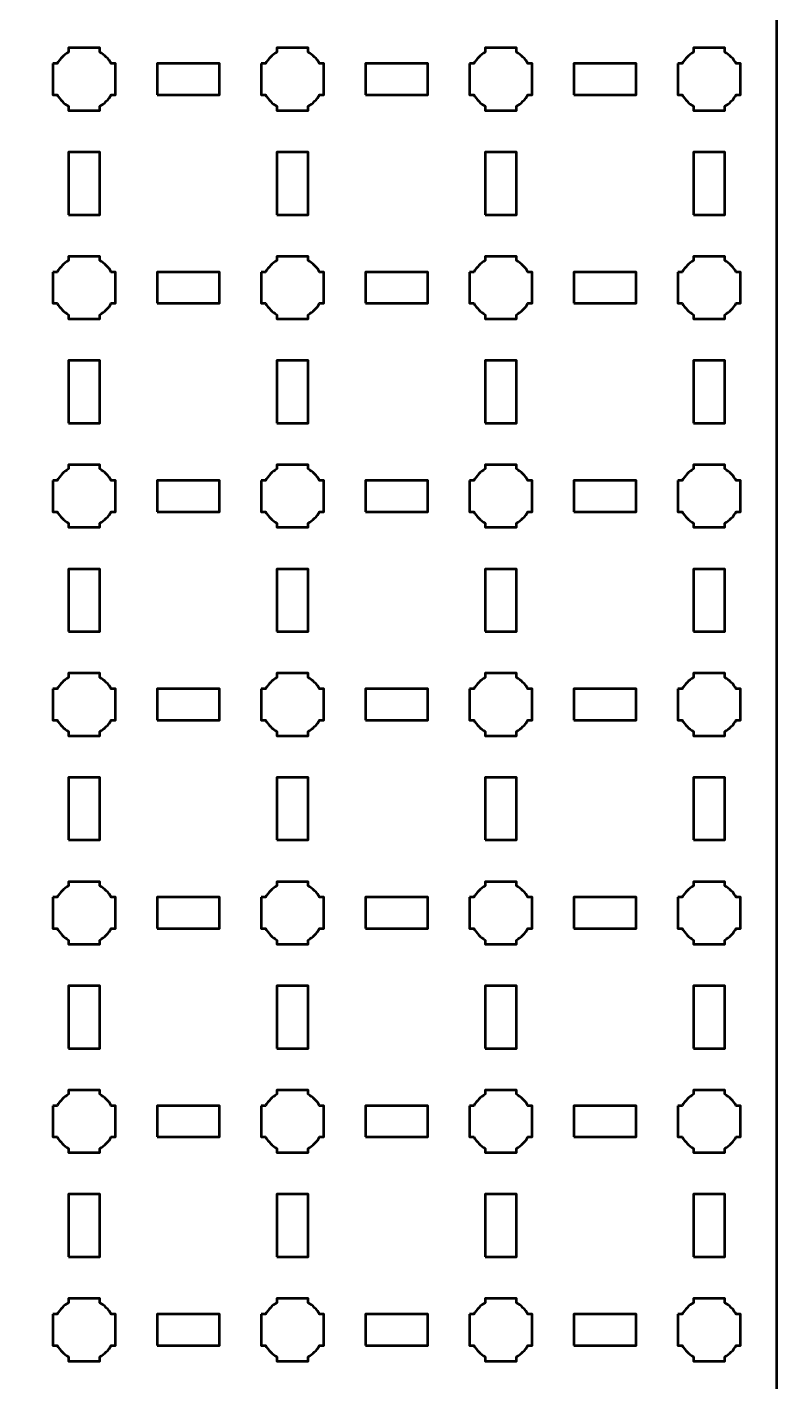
# Model space of a CAD drawing. Header units: centimetres. Extents: x -40.1 to 19.1, y -39.5 to 9.8.
# Drawn here: x 11.95 to 19.15, y -27.35 to -14.35 of the extents above; entities that cross this region are included whole.
import ezdxf

# ---------------------------------------------------------------- set-up
doc = ezdxf.new("R2010")
doc.units = ezdxf.units.CM
doc.header["$MEASUREMENT"] = 0
doc.layers.add('Layer 1', color=7, linetype='Continuous')

msp = doc.modelspace()

# ---------------------------------------------------------------- linework, layer by layer
at = {"layer": 'Layer 1', "color": 250, "lineweight": 53}
for points in [[(13.2, -15), (13.8, -15), (13.8, -14.7), (13.2, -14.7), (13.2, -15)], [(15.2, -15), (15.8, -15), (15.8, -14.7), (15.2, -14.7), (15.2, -15)], [(17.2, -15), (17.8, -15), (17.8, -14.7), (17.2, -14.7), (17.2, -15)], [(12.35, -16.15), (12.65, -16.15), (12.65, -15.55), (12.35, -15.55), (12.35, -16.15)], [(14.35, -16.15), (14.65, -16.15), (14.65, -15.55), (14.35, -15.55), (14.35, -16.15)], [(16.35, -16.15), (16.65, -16.15), (16.65, -15.55), (16.35, -15.55), (16.35, -16.15)], [(18.35, -16.15), (18.65, -16.15), (18.65, -15.55), (18.35, -15.55), (18.35, -16.15)], [(13.2, -17), (13.8, -17), (13.8, -16.7), (13.2, -16.7), (13.2, -17)], [(15.2, -17), (15.8, -17), (15.8, -16.7), (15.2, -16.7), (15.2, -17)], [(17.2, -17), (17.8, -17), (17.8, -16.7), (17.2, -16.7), (17.2, -17)], [(12.35, -18.15), (12.65, -18.15), (12.65, -17.55), (12.35, -17.55), (12.35, -18.15)], [(14.35, -18.15), (14.65, -18.15), (14.65, -17.55), (14.35, -17.55), (14.35, -18.15)], [(16.35, -18.15), (16.65, -18.15), (16.65, -17.55), (16.35, -17.55), (16.35, -18.15)], [(18.35, -18.15), (18.65, -18.15), (18.65, -17.55), (18.35, -17.55), (18.35, -18.15)], [(13.2, -19), (13.8, -19), (13.8, -18.7), (13.2, -18.7), (13.2, -19)], [(15.2, -19), (15.8, -19), (15.8, -18.7), (15.2, -18.7), (15.2, -19)], [(17.2, -19), (17.8, -19), (17.8, -18.7), (17.2, -18.7), (17.2, -19)], [(12.35, -20.15), (12.65, -20.15), (12.65, -19.55), (12.35, -19.55), (12.35, -20.15)], [(14.35, -20.15), (14.65, -20.15), (14.65, -19.55), (14.35, -19.55), (14.35, -20.15)], [(16.35, -20.15), (16.65, -20.15), (16.65, -19.55), (16.35, -19.55), (16.35, -20.15)], [(18.35, -20.15), (18.65, -20.15), (18.65, -19.55), (18.35, -19.55), (18.35, -20.15)], [(13.2, -21), (13.8, -21), (13.8, -20.7), (13.2, -20.7), (13.2, -21)], [(15.2, -21), (15.8, -21), (15.8, -20.7), (15.2, -20.7), (15.2, -21)], [(17.2, -21), (17.8, -21), (17.8, -20.7), (17.2, -20.7), (17.2, -21)], [(12.35, -22.15), (12.65, -22.15), (12.65, -21.55), (12.35, -21.55), (12.35, -22.15)], [(14.35, -22.15), (14.65, -22.15), (14.65, -21.55), (14.35, -21.55), (14.35, -22.15)], [(16.35, -22.15), (16.65, -22.15), (16.65, -21.55), (16.35, -21.55), (16.35, -22.15)], [(18.35, -22.15), (18.65, -22.15), (18.65, -21.55), (18.35, -21.55), (18.35, -22.15)], [(13.2, -23), (13.8, -23), (13.8, -22.7), (13.2, -22.7), (13.2, -23)], [(15.2, -23), (15.8, -23), (15.8, -22.7), (15.2, -22.7), (15.2, -23)], [(17.2, -23), (17.8, -23), (17.8, -22.7), (17.2, -22.7), (17.2, -23)], [(12.35, -24.15), (12.65, -24.15), (12.65, -23.55), (12.35, -23.55), (12.35, -24.15)], [(14.35, -24.15), (14.65, -24.15), (14.65, -23.55), (14.35, -23.55), (14.35, -24.15)], [(16.35, -24.15), (16.65, -24.15), (16.65, -23.55), (16.35, -23.55), (16.35, -24.15)], [(18.35, -24.15), (18.65, -24.15), (18.65, -23.55), (18.35, -23.55), (18.35, -24.15)], [(13.2, -25), (13.8, -25), (13.8, -24.7), (13.2, -24.7), (13.2, -25)], [(15.2, -25), (15.8, -25), (15.8, -24.7), (15.2, -24.7), (15.2, -25)], [(17.2, -25), (17.8, -25), (17.8, -24.7), (17.2, -24.7), (17.2, -25)], [(12.35, -26.15), (12.65, -26.15), (12.65, -25.55), (12.35, -25.55), (12.35, -26.15)], [(14.35, -26.15), (14.65, -26.15), (14.65, -25.55), (14.35, -25.55), (14.35, -26.15)], [(16.35, -26.15), (16.65, -26.15), (16.65, -25.55), (16.35, -25.55), (16.35, -26.15)], [(18.35, -26.15), (18.65, -26.15), (18.65, -25.55), (18.35, -25.55), (18.35, -26.15)], [(13.2, -27), (13.8, -27), (13.8, -26.7), (13.2, -26.7), (13.2, -27)], [(15.2, -27), (15.8, -27), (15.8, -26.7), (15.2, -26.7), (15.2, -27)], [(17.2, -27), (17.8, -27), (17.8, -26.7), (17.2, -26.7), (17.2, -27)]]:
    msp.add_lwpolyline(points, close=True, dxfattribs=at)
msp.add_open_spline([(-40.15, -39), (-40.15, -39), (-40.15, 9.3), (-40.15, 9.3), (-40.15, 9.3), (-40.15, 9.57609), (-39.92609, 9.8), (-39.65, 9.8), (-39.65, 9.8), (-39.65, 9.8), (18.65, 9.8), (18.65, 9.8), (18.65, 9.8), (18.92609, 9.8), (19.15, 9.57609), (19.15, 9.3), (19.15, 9.3), (19.15, 9.3), (19.15, -39), (19.15, -39), (19.15, -39), (19.15, -39.27609), (18.92609, -39.5), (18.65, -39.5), (18.65, -39.5), (18.65, -39.5), (-39.65, -39.5), (-39.65, -39.5), (-39.65, -39.5), (-39.92609, -39.5), (-40.15, -39.27609), (-40.15, -39)], degree=3, knots=[0, 0, 0, 0, 0.125, 0.125, 0.125, 0.125, 0.25, 0.25, 0.25, 0.25, 0.375, 0.375, 0.375, 0.375, 0.5, 0.5, 0.5, 0.5, 0.625, 0.625, 0.625, 0.625, 0.75, 0.75, 0.75, 0.75, 0.875, 0.875, 0.875, 0.875, 1, 1, 1, 1], dxfattribs=at)
at = {"layer": 'Layer 1', "lineweight": 53}
for points in [[(12.2, -14.7), (12.2, -14.7), (12.24015, -14.7), (12.24015, -14.7), (12.24015, -14.7), (12.2665, -14.65447), (12.30447, -14.6165), (12.35, -14.59015), (12.35, -14.59015), (12.35, -14.59015), (12.35, -14.55), (12.35, -14.55), (12.35, -14.55), (12.35, -14.55), (12.5, -14.55), (12.5, -14.55), (12.5, -14.55), (12.5, -14.55), (12.65, -14.55), (12.65, -14.55), (12.65, -14.55), (12.65, -14.55), (12.65, -14.59015), (12.65, -14.59015), (12.65, -14.59015), (12.69553, -14.6165), (12.7335, -14.65447), (12.75985, -14.7), (12.75985, -14.7), (12.75985, -14.7), (12.8, -14.7), (12.8, -14.7), (12.8, -14.7), (12.8, -14.7), (12.8, -14.85), (12.8, -14.85), (12.8, -14.85), (12.8, -14.85), (12.8, -15), (12.8, -15), (12.8, -15), (12.8, -15), (12.75985, -15), (12.75985, -15), (12.75985, -15), (12.7335, -15.04553), (12.69553, -15.0835), (12.65, -15.10985), (12.65, -15.10985), (12.65, -15.10985), (12.65, -15.15), (12.65, -15.15), (12.65, -15.15), (12.65, -15.15), (12.5, -15.15), (12.5, -15.15), (12.5, -15.15), (12.5, -15.15), (12.35, -15.15), (12.35, -15.15), (12.35, -15.15), (12.35, -15.15), (12.35, -15.10985), (12.35, -15.10985), (12.35, -15.10985), (12.30447, -15.0835), (12.2665, -15.04553), (12.24015, -15), (12.24015, -15), (12.24015, -15), (12.2, -15), (12.2, -15), (12.2, -15), (12.2, -15), (12.2, -14.85), (12.2, -14.85), (12.2, -14.85), (12.2, -14.85), (12.2, -14.7), (12.2, -14.7)], [(14.2, -14.7), (14.2, -14.7), (14.24015, -14.7), (14.24015, -14.7), (14.24015, -14.7), (14.2665, -14.65447), (14.30447, -14.6165), (14.35, -14.59015), (14.35, -14.59015), (14.35, -14.59015), (14.35, -14.55), (14.35, -14.55), (14.35, -14.55), (14.35, -14.55), (14.5, -14.55), (14.5, -14.55), (14.5, -14.55), (14.5, -14.55), (14.65, -14.55), (14.65, -14.55), (14.65, -14.55), (14.65, -14.55), (14.65, -14.59015), (14.65, -14.59015), (14.65, -14.59015), (14.69553, -14.6165), (14.7335, -14.65447), (14.75985, -14.7), (14.75985, -14.7), (14.75985, -14.7), (14.8, -14.7), (14.8, -14.7), (14.8, -14.7), (14.8, -14.7), (14.8, -14.85), (14.8, -14.85), (14.8, -14.85), (14.8, -14.85), (14.8, -15), (14.8, -15), (14.8, -15), (14.8, -15), (14.75985, -15), (14.75985, -15), (14.75985, -15), (14.7335, -15.04553), (14.69553, -15.0835), (14.65, -15.10985), (14.65, -15.10985), (14.65, -15.10985), (14.65, -15.15), (14.65, -15.15), (14.65, -15.15), (14.65, -15.15), (14.5, -15.15), (14.5, -15.15), (14.5, -15.15), (14.5, -15.15), (14.35, -15.15), (14.35, -15.15), (14.35, -15.15), (14.35, -15.15), (14.35, -15.10985), (14.35, -15.10985), (14.35, -15.10985), (14.30447, -15.0835), (14.2665, -15.04553), (14.24015, -15), (14.24015, -15), (14.24015, -15), (14.2, -15), (14.2, -15), (14.2, -15), (14.2, -15), (14.2, -14.85), (14.2, -14.85), (14.2, -14.85), (14.2, -14.85), (14.2, -14.7), (14.2, -14.7)], [(16.2, -14.7), (16.2, -14.7), (16.24015, -14.7), (16.24015, -14.7), (16.24015, -14.7), (16.2665, -14.65447), (16.30447, -14.6165), (16.35, -14.59015), (16.35, -14.59015), (16.35, -14.59015), (16.35, -14.55), (16.35, -14.55), (16.35, -14.55), (16.35, -14.55), (16.5, -14.55), (16.5, -14.55), (16.5, -14.55), (16.5, -14.55), (16.65, -14.55), (16.65, -14.55), (16.65, -14.55), (16.65, -14.55), (16.65, -14.59015), (16.65, -14.59015), (16.65, -14.59015), (16.69553, -14.6165), (16.7335, -14.65447), (16.75985, -14.7), (16.75985, -14.7), (16.75985, -14.7), (16.8, -14.7), (16.8, -14.7), (16.8, -14.7), (16.8, -14.7), (16.8, -14.85), (16.8, -14.85), (16.8, -14.85), (16.8, -14.85), (16.8, -15), (16.8, -15), (16.8, -15), (16.8, -15), (16.75985, -15), (16.75985, -15), (16.75985, -15), (16.7335, -15.04553), (16.69553, -15.0835), (16.65, -15.10985), (16.65, -15.10985), (16.65, -15.10985), (16.65, -15.15), (16.65, -15.15), (16.65, -15.15), (16.65, -15.15), (16.5, -15.15), (16.5, -15.15), (16.5, -15.15), (16.5, -15.15), (16.35, -15.15), (16.35, -15.15), (16.35, -15.15), (16.35, -15.15), (16.35, -15.10985), (16.35, -15.10985), (16.35, -15.10985), (16.30447, -15.0835), (16.2665, -15.04553), (16.24015, -15), (16.24015, -15), (16.24015, -15), (16.2, -15), (16.2, -15), (16.2, -15), (16.2, -15), (16.2, -14.85), (16.2, -14.85), (16.2, -14.85), (16.2, -14.85), (16.2, -14.7), (16.2, -14.7)], [(18.2, -14.7), (18.2, -14.7), (18.24015, -14.7), (18.24015, -14.7), (18.24015, -14.7), (18.2665, -14.65447), (18.30447, -14.6165), (18.35, -14.59015), (18.35, -14.59015), (18.35, -14.59015), (18.35, -14.55), (18.35, -14.55), (18.35, -14.55), (18.35, -14.55), (18.5, -14.55), (18.5, -14.55), (18.5, -14.55), (18.5, -14.55), (18.65, -14.55), (18.65, -14.55), (18.65, -14.55), (18.65, -14.55), (18.65, -14.59015), (18.65, -14.59015), (18.65, -14.59015), (18.69553, -14.6165), (18.7335, -14.65447), (18.75985, -14.7), (18.75985, -14.7), (18.75985, -14.7), (18.8, -14.7), (18.8, -14.7), (18.8, -14.7), (18.8, -14.7), (18.8, -14.85), (18.8, -14.85), (18.8, -14.85), (18.8, -14.85), (18.8, -15), (18.8, -15), (18.8, -15), (18.8, -15), (18.75985, -15), (18.75985, -15), (18.75985, -15), (18.7335, -15.04553), (18.69553, -15.0835), (18.65, -15.10985), (18.65, -15.10985), (18.65, -15.10985), (18.65, -15.15), (18.65, -15.15), (18.65, -15.15), (18.65, -15.15), (18.5, -15.15), (18.5, -15.15), (18.5, -15.15), (18.5, -15.15), (18.35, -15.15), (18.35, -15.15), (18.35, -15.15), (18.35, -15.15), (18.35, -15.10985), (18.35, -15.10985), (18.35, -15.10985), (18.30447, -15.0835), (18.2665, -15.04553), (18.24015, -15), (18.24015, -15), (18.24015, -15), (18.2, -15), (18.2, -15), (18.2, -15), (18.2, -15), (18.2, -14.85), (18.2, -14.85), (18.2, -14.85), (18.2, -14.85), (18.2, -14.7), (18.2, -14.7)], [(12.2, -16.7), (12.2, -16.7), (12.24015, -16.7), (12.24015, -16.7), (12.24015, -16.7), (12.2665, -16.65447), (12.30447, -16.6165), (12.35, -16.59015), (12.35, -16.59015), (12.35, -16.59015), (12.35, -16.55), (12.35, -16.55), (12.35, -16.55), (12.35, -16.55), (12.5, -16.55), (12.5, -16.55), (12.5, -16.55), (12.5, -16.55), (12.65, -16.55), (12.65, -16.55), (12.65, -16.55), (12.65, -16.55), (12.65, -16.59015), (12.65, -16.59015), (12.65, -16.59015), (12.69553, -16.6165), (12.7335, -16.65447), (12.75985, -16.7), (12.75985, -16.7), (12.75985, -16.7), (12.8, -16.7), (12.8, -16.7), (12.8, -16.7), (12.8, -16.7), (12.8, -16.85), (12.8, -16.85), (12.8, -16.85), (12.8, -16.85), (12.8, -17), (12.8, -17), (12.8, -17), (12.8, -17), (12.75985, -17), (12.75985, -17), (12.75985, -17), (12.7335, -17.04553), (12.69553, -17.0835), (12.65, -17.10985), (12.65, -17.10985), (12.65, -17.10985), (12.65, -17.15), (12.65, -17.15), (12.65, -17.15), (12.65, -17.15), (12.5, -17.15), (12.5, -17.15), (12.5, -17.15), (12.5, -17.15), (12.35, -17.15), (12.35, -17.15), (12.35, -17.15), (12.35, -17.15), (12.35, -17.10985), (12.35, -17.10985), (12.35, -17.10985), (12.30447, -17.0835), (12.2665, -17.04553), (12.24015, -17), (12.24015, -17), (12.24015, -17), (12.2, -17), (12.2, -17), (12.2, -17), (12.2, -17), (12.2, -16.85), (12.2, -16.85), (12.2, -16.85), (12.2, -16.85), (12.2, -16.7), (12.2, -16.7)], [(14.2, -16.7), (14.2, -16.7), (14.24015, -16.7), (14.24015, -16.7), (14.24015, -16.7), (14.2665, -16.65447), (14.30447, -16.6165), (14.35, -16.59015), (14.35, -16.59015), (14.35, -16.59015), (14.35, -16.55), (14.35, -16.55), (14.35, -16.55), (14.35, -16.55), (14.5, -16.55), (14.5, -16.55), (14.5, -16.55), (14.5, -16.55), (14.65, -16.55), (14.65, -16.55), (14.65, -16.55), (14.65, -16.55), (14.65, -16.59015), (14.65, -16.59015), (14.65, -16.59015), (14.69553, -16.6165), (14.7335, -16.65447), (14.75985, -16.7), (14.75985, -16.7), (14.75985, -16.7), (14.8, -16.7), (14.8, -16.7), (14.8, -16.7), (14.8, -16.7), (14.8, -16.85), (14.8, -16.85), (14.8, -16.85), (14.8, -16.85), (14.8, -17), (14.8, -17), (14.8, -17), (14.8, -17), (14.75985, -17), (14.75985, -17), (14.75985, -17), (14.7335, -17.04553), (14.69553, -17.0835), (14.65, -17.10985), (14.65, -17.10985), (14.65, -17.10985), (14.65, -17.15), (14.65, -17.15), (14.65, -17.15), (14.65, -17.15), (14.5, -17.15), (14.5, -17.15), (14.5, -17.15), (14.5, -17.15), (14.35, -17.15), (14.35, -17.15), (14.35, -17.15), (14.35, -17.15), (14.35, -17.10985), (14.35, -17.10985), (14.35, -17.10985), (14.30447, -17.0835), (14.2665, -17.04553), (14.24015, -17), (14.24015, -17), (14.24015, -17), (14.2, -17), (14.2, -17), (14.2, -17), (14.2, -17), (14.2, -16.85), (14.2, -16.85), (14.2, -16.85), (14.2, -16.85), (14.2, -16.7), (14.2, -16.7)], [(16.2, -16.7), (16.2, -16.7), (16.24015, -16.7), (16.24015, -16.7), (16.24015, -16.7), (16.2665, -16.65447), (16.30447, -16.6165), (16.35, -16.59015), (16.35, -16.59015), (16.35, -16.59015), (16.35, -16.55), (16.35, -16.55), (16.35, -16.55), (16.35, -16.55), (16.5, -16.55), (16.5, -16.55), (16.5, -16.55), (16.5, -16.55), (16.65, -16.55), (16.65, -16.55), (16.65, -16.55), (16.65, -16.55), (16.65, -16.59015), (16.65, -16.59015), (16.65, -16.59015), (16.69553, -16.6165), (16.7335, -16.65447), (16.75985, -16.7), (16.75985, -16.7), (16.75985, -16.7), (16.8, -16.7), (16.8, -16.7), (16.8, -16.7), (16.8, -16.7), (16.8, -16.85), (16.8, -16.85), (16.8, -16.85), (16.8, -16.85), (16.8, -17), (16.8, -17), (16.8, -17), (16.8, -17), (16.75985, -17), (16.75985, -17), (16.75985, -17), (16.7335, -17.04553), (16.69553, -17.0835), (16.65, -17.10985), (16.65, -17.10985), (16.65, -17.10985), (16.65, -17.15), (16.65, -17.15), (16.65, -17.15), (16.65, -17.15), (16.5, -17.15), (16.5, -17.15), (16.5, -17.15), (16.5, -17.15), (16.35, -17.15), (16.35, -17.15), (16.35, -17.15), (16.35, -17.15), (16.35, -17.10985), (16.35, -17.10985), (16.35, -17.10985), (16.30447, -17.0835), (16.2665, -17.04553), (16.24015, -17), (16.24015, -17), (16.24015, -17), (16.2, -17), (16.2, -17), (16.2, -17), (16.2, -17), (16.2, -16.85), (16.2, -16.85), (16.2, -16.85), (16.2, -16.85), (16.2, -16.7), (16.2, -16.7)], [(18.2, -16.7), (18.2, -16.7), (18.24015, -16.7), (18.24015, -16.7), (18.24015, -16.7), (18.2665, -16.65447), (18.30447, -16.6165), (18.35, -16.59015), (18.35, -16.59015), (18.35, -16.59015), (18.35, -16.55), (18.35, -16.55), (18.35, -16.55), (18.35, -16.55), (18.5, -16.55), (18.5, -16.55), (18.5, -16.55), (18.5, -16.55), (18.65, -16.55), (18.65, -16.55), (18.65, -16.55), (18.65, -16.55), (18.65, -16.59015), (18.65, -16.59015), (18.65, -16.59015), (18.69553, -16.6165), (18.7335, -16.65447), (18.75985, -16.7), (18.75985, -16.7), (18.75985, -16.7), (18.8, -16.7), (18.8, -16.7), (18.8, -16.7), (18.8, -16.7), (18.8, -16.85), (18.8, -16.85), (18.8, -16.85), (18.8, -16.85), (18.8, -17), (18.8, -17), (18.8, -17), (18.8, -17), (18.75985, -17), (18.75985, -17), (18.75985, -17), (18.7335, -17.04553), (18.69553, -17.0835), (18.65, -17.10985), (18.65, -17.10985), (18.65, -17.10985), (18.65, -17.15), (18.65, -17.15), (18.65, -17.15), (18.65, -17.15), (18.5, -17.15), (18.5, -17.15), (18.5, -17.15), (18.5, -17.15), (18.35, -17.15), (18.35, -17.15), (18.35, -17.15), (18.35, -17.15), (18.35, -17.10985), (18.35, -17.10985), (18.35, -17.10985), (18.30447, -17.0835), (18.2665, -17.04553), (18.24015, -17), (18.24015, -17), (18.24015, -17), (18.2, -17), (18.2, -17), (18.2, -17), (18.2, -17), (18.2, -16.85), (18.2, -16.85), (18.2, -16.85), (18.2, -16.85), (18.2, -16.7), (18.2, -16.7)], [(12.2, -18.7), (12.2, -18.7), (12.24015, -18.7), (12.24015, -18.7), (12.24015, -18.7), (12.2665, -18.65447), (12.30447, -18.6165), (12.35, -18.59015), (12.35, -18.59015), (12.35, -18.59015), (12.35, -18.55), (12.35, -18.55), (12.35, -18.55), (12.35, -18.55), (12.5, -18.55), (12.5, -18.55), (12.5, -18.55), (12.5, -18.55), (12.65, -18.55), (12.65, -18.55), (12.65, -18.55), (12.65, -18.55), (12.65, -18.59015), (12.65, -18.59015), (12.65, -18.59015), (12.69553, -18.6165), (12.7335, -18.65447), (12.75985, -18.7), (12.75985, -18.7), (12.75985, -18.7), (12.8, -18.7), (12.8, -18.7), (12.8, -18.7), (12.8, -18.7), (12.8, -18.85), (12.8, -18.85), (12.8, -18.85), (12.8, -18.85), (12.8, -19), (12.8, -19), (12.8, -19), (12.8, -19), (12.75985, -19), (12.75985, -19), (12.75985, -19), (12.7335, -19.04553), (12.69553, -19.0835), (12.65, -19.10985), (12.65, -19.10985), (12.65, -19.10985), (12.65, -19.15), (12.65, -19.15), (12.65, -19.15), (12.65, -19.15), (12.5, -19.15), (12.5, -19.15), (12.5, -19.15), (12.5, -19.15), (12.35, -19.15), (12.35, -19.15), (12.35, -19.15), (12.35, -19.15), (12.35, -19.10985), (12.35, -19.10985), (12.35, -19.10985), (12.30447, -19.0835), (12.2665, -19.04553), (12.24015, -19), (12.24015, -19), (12.24015, -19), (12.2, -19), (12.2, -19), (12.2, -19), (12.2, -19), (12.2, -18.85), (12.2, -18.85), (12.2, -18.85), (12.2, -18.85), (12.2, -18.7), (12.2, -18.7)], [(14.2, -18.7), (14.2, -18.7), (14.24015, -18.7), (14.24015, -18.7), (14.24015, -18.7), (14.2665, -18.65447), (14.30447, -18.6165), (14.35, -18.59015), (14.35, -18.59015), (14.35, -18.59015), (14.35, -18.55), (14.35, -18.55), (14.35, -18.55), (14.35, -18.55), (14.5, -18.55), (14.5, -18.55), (14.5, -18.55), (14.5, -18.55), (14.65, -18.55), (14.65, -18.55), (14.65, -18.55), (14.65, -18.55), (14.65, -18.59015), (14.65, -18.59015), (14.65, -18.59015), (14.69553, -18.6165), (14.7335, -18.65447), (14.75985, -18.7), (14.75985, -18.7), (14.75985, -18.7), (14.8, -18.7), (14.8, -18.7), (14.8, -18.7), (14.8, -18.7), (14.8, -18.85), (14.8, -18.85), (14.8, -18.85), (14.8, -18.85), (14.8, -19), (14.8, -19), (14.8, -19), (14.8, -19), (14.75985, -19), (14.75985, -19), (14.75985, -19), (14.7335, -19.04553), (14.69553, -19.0835), (14.65, -19.10985), (14.65, -19.10985), (14.65, -19.10985), (14.65, -19.15), (14.65, -19.15), (14.65, -19.15), (14.65, -19.15), (14.5, -19.15), (14.5, -19.15), (14.5, -19.15), (14.5, -19.15), (14.35, -19.15), (14.35, -19.15), (14.35, -19.15), (14.35, -19.15), (14.35, -19.10985), (14.35, -19.10985), (14.35, -19.10985), (14.30447, -19.0835), (14.2665, -19.04553), (14.24015, -19), (14.24015, -19), (14.24015, -19), (14.2, -19), (14.2, -19), (14.2, -19), (14.2, -19), (14.2, -18.85), (14.2, -18.85), (14.2, -18.85), (14.2, -18.85), (14.2, -18.7), (14.2, -18.7)], [(16.2, -18.7), (16.2, -18.7), (16.24015, -18.7), (16.24015, -18.7), (16.24015, -18.7), (16.2665, -18.65447), (16.30447, -18.6165), (16.35, -18.59015), (16.35, -18.59015), (16.35, -18.59015), (16.35, -18.55), (16.35, -18.55), (16.35, -18.55), (16.35, -18.55), (16.5, -18.55), (16.5, -18.55), (16.5, -18.55), (16.5, -18.55), (16.65, -18.55), (16.65, -18.55), (16.65, -18.55), (16.65, -18.55), (16.65, -18.59015), (16.65, -18.59015), (16.65, -18.59015), (16.69553, -18.6165), (16.7335, -18.65447), (16.75985, -18.7), (16.75985, -18.7), (16.75985, -18.7), (16.8, -18.7), (16.8, -18.7), (16.8, -18.7), (16.8, -18.7), (16.8, -18.85), (16.8, -18.85), (16.8, -18.85), (16.8, -18.85), (16.8, -19), (16.8, -19), (16.8, -19), (16.8, -19), (16.75985, -19), (16.75985, -19), (16.75985, -19), (16.7335, -19.04553), (16.69553, -19.0835), (16.65, -19.10985), (16.65, -19.10985), (16.65, -19.10985), (16.65, -19.15), (16.65, -19.15), (16.65, -19.15), (16.65, -19.15), (16.5, -19.15), (16.5, -19.15), (16.5, -19.15), (16.5, -19.15), (16.35, -19.15), (16.35, -19.15), (16.35, -19.15), (16.35, -19.15), (16.35, -19.10985), (16.35, -19.10985), (16.35, -19.10985), (16.30447, -19.0835), (16.2665, -19.04553), (16.24015, -19), (16.24015, -19), (16.24015, -19), (16.2, -19), (16.2, -19), (16.2, -19), (16.2, -19), (16.2, -18.85), (16.2, -18.85), (16.2, -18.85), (16.2, -18.85), (16.2, -18.7), (16.2, -18.7)], [(18.2, -18.7), (18.2, -18.7), (18.24015, -18.7), (18.24015, -18.7), (18.24015, -18.7), (18.2665, -18.65447), (18.30447, -18.6165), (18.35, -18.59015), (18.35, -18.59015), (18.35, -18.59015), (18.35, -18.55), (18.35, -18.55), (18.35, -18.55), (18.35, -18.55), (18.5, -18.55), (18.5, -18.55), (18.5, -18.55), (18.5, -18.55), (18.65, -18.55), (18.65, -18.55), (18.65, -18.55), (18.65, -18.55), (18.65, -18.59015), (18.65, -18.59015), (18.65, -18.59015), (18.69553, -18.6165), (18.7335, -18.65447), (18.75985, -18.7), (18.75985, -18.7), (18.75985, -18.7), (18.8, -18.7), (18.8, -18.7), (18.8, -18.7), (18.8, -18.7), (18.8, -18.85), (18.8, -18.85), (18.8, -18.85), (18.8, -18.85), (18.8, -19), (18.8, -19), (18.8, -19), (18.8, -19), (18.75985, -19), (18.75985, -19), (18.75985, -19), (18.7335, -19.04553), (18.69553, -19.0835), (18.65, -19.10985), (18.65, -19.10985), (18.65, -19.10985), (18.65, -19.15), (18.65, -19.15), (18.65, -19.15), (18.65, -19.15), (18.5, -19.15), (18.5, -19.15), (18.5, -19.15), (18.5, -19.15), (18.35, -19.15), (18.35, -19.15), (18.35, -19.15), (18.35, -19.15), (18.35, -19.10985), (18.35, -19.10985), (18.35, -19.10985), (18.30447, -19.0835), (18.2665, -19.04553), (18.24015, -19), (18.24015, -19), (18.24015, -19), (18.2, -19), (18.2, -19), (18.2, -19), (18.2, -19), (18.2, -18.85), (18.2, -18.85), (18.2, -18.85), (18.2, -18.85), (18.2, -18.7), (18.2, -18.7)], [(12.2, -20.7), (12.2, -20.7), (12.24015, -20.7), (12.24015, -20.7), (12.24015, -20.7), (12.2665, -20.65447), (12.30447, -20.6165), (12.35, -20.59015), (12.35, -20.59015), (12.35, -20.59015), (12.35, -20.55), (12.35, -20.55), (12.35, -20.55), (12.35, -20.55), (12.5, -20.55), (12.5, -20.55), (12.5, -20.55), (12.5, -20.55), (12.65, -20.55), (12.65, -20.55), (12.65, -20.55), (12.65, -20.55), (12.65, -20.59015), (12.65, -20.59015), (12.65, -20.59015), (12.69553, -20.6165), (12.7335, -20.65447), (12.75985, -20.7), (12.75985, -20.7), (12.75985, -20.7), (12.8, -20.7), (12.8, -20.7), (12.8, -20.7), (12.8, -20.7), (12.8, -20.85), (12.8, -20.85), (12.8, -20.85), (12.8, -20.85), (12.8, -21), (12.8, -21), (12.8, -21), (12.8, -21), (12.75985, -21), (12.75985, -21), (12.75985, -21), (12.7335, -21.04553), (12.69553, -21.0835), (12.65, -21.10985), (12.65, -21.10985), (12.65, -21.10985), (12.65, -21.15), (12.65, -21.15), (12.65, -21.15), (12.65, -21.15), (12.5, -21.15), (12.5, -21.15), (12.5, -21.15), (12.5, -21.15), (12.35, -21.15), (12.35, -21.15), (12.35, -21.15), (12.35, -21.15), (12.35, -21.10985), (12.35, -21.10985), (12.35, -21.10985), (12.30447, -21.0835), (12.2665, -21.04553), (12.24015, -21), (12.24015, -21), (12.24015, -21), (12.2, -21), (12.2, -21), (12.2, -21), (12.2, -21), (12.2, -20.85), (12.2, -20.85), (12.2, -20.85), (12.2, -20.85), (12.2, -20.7), (12.2, -20.7)], [(14.2, -20.7), (14.2, -20.7), (14.24015, -20.7), (14.24015, -20.7), (14.24015, -20.7), (14.2665, -20.65447), (14.30447, -20.6165), (14.35, -20.59015), (14.35, -20.59015), (14.35, -20.59015), (14.35, -20.55), (14.35, -20.55), (14.35, -20.55), (14.35, -20.55), (14.5, -20.55), (14.5, -20.55), (14.5, -20.55), (14.5, -20.55), (14.65, -20.55), (14.65, -20.55), (14.65, -20.55), (14.65, -20.55), (14.65, -20.59015), (14.65, -20.59015), (14.65, -20.59015), (14.69553, -20.6165), (14.7335, -20.65447), (14.75985, -20.7), (14.75985, -20.7), (14.75985, -20.7), (14.8, -20.7), (14.8, -20.7), (14.8, -20.7), (14.8, -20.7), (14.8, -20.85), (14.8, -20.85), (14.8, -20.85), (14.8, -20.85), (14.8, -21), (14.8, -21), (14.8, -21), (14.8, -21), (14.75985, -21), (14.75985, -21), (14.75985, -21), (14.7335, -21.04553), (14.69553, -21.0835), (14.65, -21.10985), (14.65, -21.10985), (14.65, -21.10985), (14.65, -21.15), (14.65, -21.15), (14.65, -21.15), (14.65, -21.15), (14.5, -21.15), (14.5, -21.15), (14.5, -21.15), (14.5, -21.15), (14.35, -21.15), (14.35, -21.15), (14.35, -21.15), (14.35, -21.15), (14.35, -21.10985), (14.35, -21.10985), (14.35, -21.10985), (14.30447, -21.0835), (14.2665, -21.04553), (14.24015, -21), (14.24015, -21), (14.24015, -21), (14.2, -21), (14.2, -21), (14.2, -21), (14.2, -21), (14.2, -20.85), (14.2, -20.85), (14.2, -20.85), (14.2, -20.85), (14.2, -20.7), (14.2, -20.7)], [(16.2, -20.7), (16.2, -20.7), (16.24015, -20.7), (16.24015, -20.7), (16.24015, -20.7), (16.2665, -20.65447), (16.30447, -20.6165), (16.35, -20.59015), (16.35, -20.59015), (16.35, -20.59015), (16.35, -20.55), (16.35, -20.55), (16.35, -20.55), (16.35, -20.55), (16.5, -20.55), (16.5, -20.55), (16.5, -20.55), (16.5, -20.55), (16.65, -20.55), (16.65, -20.55), (16.65, -20.55), (16.65, -20.55), (16.65, -20.59015), (16.65, -20.59015), (16.65, -20.59015), (16.69553, -20.6165), (16.7335, -20.65447), (16.75985, -20.7), (16.75985, -20.7), (16.75985, -20.7), (16.8, -20.7), (16.8, -20.7), (16.8, -20.7), (16.8, -20.7), (16.8, -20.85), (16.8, -20.85), (16.8, -20.85), (16.8, -20.85), (16.8, -21), (16.8, -21), (16.8, -21), (16.8, -21), (16.75985, -21), (16.75985, -21), (16.75985, -21), (16.7335, -21.04553), (16.69553, -21.0835), (16.65, -21.10985), (16.65, -21.10985), (16.65, -21.10985), (16.65, -21.15), (16.65, -21.15), (16.65, -21.15), (16.65, -21.15), (16.5, -21.15), (16.5, -21.15), (16.5, -21.15), (16.5, -21.15), (16.35, -21.15), (16.35, -21.15), (16.35, -21.15), (16.35, -21.15), (16.35, -21.10985), (16.35, -21.10985), (16.35, -21.10985), (16.30447, -21.0835), (16.2665, -21.04553), (16.24015, -21), (16.24015, -21), (16.24015, -21), (16.2, -21), (16.2, -21), (16.2, -21), (16.2, -21), (16.2, -20.85), (16.2, -20.85), (16.2, -20.85), (16.2, -20.85), (16.2, -20.7), (16.2, -20.7)], [(18.2, -20.7), (18.2, -20.7), (18.24015, -20.7), (18.24015, -20.7), (18.24015, -20.7), (18.2665, -20.65447), (18.30447, -20.6165), (18.35, -20.59015), (18.35, -20.59015), (18.35, -20.59015), (18.35, -20.55), (18.35, -20.55), (18.35, -20.55), (18.35, -20.55), (18.5, -20.55), (18.5, -20.55), (18.5, -20.55), (18.5, -20.55), (18.65, -20.55), (18.65, -20.55), (18.65, -20.55), (18.65, -20.55), (18.65, -20.59015), (18.65, -20.59015), (18.65, -20.59015), (18.69553, -20.6165), (18.7335, -20.65447), (18.75985, -20.7), (18.75985, -20.7), (18.75985, -20.7), (18.8, -20.7), (18.8, -20.7), (18.8, -20.7), (18.8, -20.7), (18.8, -20.85), (18.8, -20.85), (18.8, -20.85), (18.8, -20.85), (18.8, -21), (18.8, -21), (18.8, -21), (18.8, -21), (18.75985, -21), (18.75985, -21), (18.75985, -21), (18.7335, -21.04553), (18.69553, -21.0835), (18.65, -21.10985), (18.65, -21.10985), (18.65, -21.10985), (18.65, -21.15), (18.65, -21.15), (18.65, -21.15), (18.65, -21.15), (18.5, -21.15), (18.5, -21.15), (18.5, -21.15), (18.5, -21.15), (18.35, -21.15), (18.35, -21.15), (18.35, -21.15), (18.35, -21.15), (18.35, -21.10985), (18.35, -21.10985), (18.35, -21.10985), (18.30447, -21.0835), (18.2665, -21.04553), (18.24015, -21), (18.24015, -21), (18.24015, -21), (18.2, -21), (18.2, -21), (18.2, -21), (18.2, -21), (18.2, -20.85), (18.2, -20.85), (18.2, -20.85), (18.2, -20.85), (18.2, -20.7), (18.2, -20.7)], [(12.2, -22.7), (12.2, -22.7), (12.24015, -22.7), (12.24015, -22.7), (12.24015, -22.7), (12.2665, -22.65447), (12.30447, -22.6165), (12.35, -22.59015), (12.35, -22.59015), (12.35, -22.59015), (12.35, -22.55), (12.35, -22.55), (12.35, -22.55), (12.35, -22.55), (12.5, -22.55), (12.5, -22.55), (12.5, -22.55), (12.5, -22.55), (12.65, -22.55), (12.65, -22.55), (12.65, -22.55), (12.65, -22.55), (12.65, -22.59015), (12.65, -22.59015), (12.65, -22.59015), (12.69553, -22.6165), (12.7335, -22.65447), (12.75985, -22.7), (12.75985, -22.7), (12.75985, -22.7), (12.8, -22.7), (12.8, -22.7), (12.8, -22.7), (12.8, -22.7), (12.8, -22.85), (12.8, -22.85), (12.8, -22.85), (12.8, -22.85), (12.8, -23), (12.8, -23), (12.8, -23), (12.8, -23), (12.75985, -23), (12.75985, -23), (12.75985, -23), (12.7335, -23.04553), (12.69553, -23.0835), (12.65, -23.10985), (12.65, -23.10985), (12.65, -23.10985), (12.65, -23.15), (12.65, -23.15), (12.65, -23.15), (12.65, -23.15), (12.5, -23.15), (12.5, -23.15), (12.5, -23.15), (12.5, -23.15), (12.35, -23.15), (12.35, -23.15), (12.35, -23.15), (12.35, -23.15), (12.35, -23.10985), (12.35, -23.10985), (12.35, -23.10985), (12.30447, -23.0835), (12.2665, -23.04553), (12.24015, -23), (12.24015, -23), (12.24015, -23), (12.2, -23), (12.2, -23), (12.2, -23), (12.2, -23), (12.2, -22.85), (12.2, -22.85), (12.2, -22.85), (12.2, -22.85), (12.2, -22.7), (12.2, -22.7)], [(14.2, -22.7), (14.2, -22.7), (14.24015, -22.7), (14.24015, -22.7), (14.24015, -22.7), (14.2665, -22.65447), (14.30447, -22.6165), (14.35, -22.59015), (14.35, -22.59015), (14.35, -22.59015), (14.35, -22.55), (14.35, -22.55), (14.35, -22.55), (14.35, -22.55), (14.5, -22.55), (14.5, -22.55), (14.5, -22.55), (14.5, -22.55), (14.65, -22.55), (14.65, -22.55), (14.65, -22.55), (14.65, -22.55), (14.65, -22.59015), (14.65, -22.59015), (14.65, -22.59015), (14.69553, -22.6165), (14.7335, -22.65447), (14.75985, -22.7), (14.75985, -22.7), (14.75985, -22.7), (14.8, -22.7), (14.8, -22.7), (14.8, -22.7), (14.8, -22.7), (14.8, -22.85), (14.8, -22.85), (14.8, -22.85), (14.8, -22.85), (14.8, -23), (14.8, -23), (14.8, -23), (14.8, -23), (14.75985, -23), (14.75985, -23), (14.75985, -23), (14.7335, -23.04553), (14.69553, -23.0835), (14.65, -23.10985), (14.65, -23.10985), (14.65, -23.10985), (14.65, -23.15), (14.65, -23.15), (14.65, -23.15), (14.65, -23.15), (14.5, -23.15), (14.5, -23.15), (14.5, -23.15), (14.5, -23.15), (14.35, -23.15), (14.35, -23.15), (14.35, -23.15), (14.35, -23.15), (14.35, -23.10985), (14.35, -23.10985), (14.35, -23.10985), (14.30447, -23.0835), (14.2665, -23.04553), (14.24015, -23), (14.24015, -23), (14.24015, -23), (14.2, -23), (14.2, -23), (14.2, -23), (14.2, -23), (14.2, -22.85), (14.2, -22.85), (14.2, -22.85), (14.2, -22.85), (14.2, -22.7), (14.2, -22.7)], [(16.2, -22.7), (16.2, -22.7), (16.24015, -22.7), (16.24015, -22.7), (16.24015, -22.7), (16.2665, -22.65447), (16.30447, -22.6165), (16.35, -22.59015), (16.35, -22.59015), (16.35, -22.59015), (16.35, -22.55), (16.35, -22.55), (16.35, -22.55), (16.35, -22.55), (16.5, -22.55), (16.5, -22.55), (16.5, -22.55), (16.5, -22.55), (16.65, -22.55), (16.65, -22.55), (16.65, -22.55), (16.65, -22.55), (16.65, -22.59015), (16.65, -22.59015), (16.65, -22.59015), (16.69553, -22.6165), (16.7335, -22.65447), (16.75985, -22.7), (16.75985, -22.7), (16.75985, -22.7), (16.8, -22.7), (16.8, -22.7), (16.8, -22.7), (16.8, -22.7), (16.8, -22.85), (16.8, -22.85), (16.8, -22.85), (16.8, -22.85), (16.8, -23), (16.8, -23), (16.8, -23), (16.8, -23), (16.75985, -23), (16.75985, -23), (16.75985, -23), (16.7335, -23.04553), (16.69553, -23.0835), (16.65, -23.10985), (16.65, -23.10985), (16.65, -23.10985), (16.65, -23.15), (16.65, -23.15), (16.65, -23.15), (16.65, -23.15), (16.5, -23.15), (16.5, -23.15), (16.5, -23.15), (16.5, -23.15), (16.35, -23.15), (16.35, -23.15), (16.35, -23.15), (16.35, -23.15), (16.35, -23.10985), (16.35, -23.10985), (16.35, -23.10985), (16.30447, -23.0835), (16.2665, -23.04553), (16.24015, -23), (16.24015, -23), (16.24015, -23), (16.2, -23), (16.2, -23), (16.2, -23), (16.2, -23), (16.2, -22.85), (16.2, -22.85), (16.2, -22.85), (16.2, -22.85), (16.2, -22.7), (16.2, -22.7)], [(18.2, -22.7), (18.2, -22.7), (18.24015, -22.7), (18.24015, -22.7), (18.24015, -22.7), (18.2665, -22.65447), (18.30447, -22.6165), (18.35, -22.59015), (18.35, -22.59015), (18.35, -22.59015), (18.35, -22.55), (18.35, -22.55), (18.35, -22.55), (18.35, -22.55), (18.5, -22.55), (18.5, -22.55), (18.5, -22.55), (18.5, -22.55), (18.65, -22.55), (18.65, -22.55), (18.65, -22.55), (18.65, -22.55), (18.65, -22.59015), (18.65, -22.59015), (18.65, -22.59015), (18.69553, -22.6165), (18.7335, -22.65447), (18.75985, -22.7), (18.75985, -22.7), (18.75985, -22.7), (18.8, -22.7), (18.8, -22.7), (18.8, -22.7), (18.8, -22.7), (18.8, -22.85), (18.8, -22.85), (18.8, -22.85), (18.8, -22.85), (18.8, -23), (18.8, -23), (18.8, -23), (18.8, -23), (18.75985, -23), (18.75985, -23), (18.75985, -23), (18.7335, -23.04553), (18.69553, -23.0835), (18.65, -23.10985), (18.65, -23.10985), (18.65, -23.10985), (18.65, -23.15), (18.65, -23.15), (18.65, -23.15), (18.65, -23.15), (18.5, -23.15), (18.5, -23.15), (18.5, -23.15), (18.5, -23.15), (18.35, -23.15), (18.35, -23.15), (18.35, -23.15), (18.35, -23.15), (18.35, -23.10985), (18.35, -23.10985), (18.35, -23.10985), (18.30447, -23.0835), (18.2665, -23.04553), (18.24015, -23), (18.24015, -23), (18.24015, -23), (18.2, -23), (18.2, -23), (18.2, -23), (18.2, -23), (18.2, -22.85), (18.2, -22.85), (18.2, -22.85), (18.2, -22.85), (18.2, -22.7), (18.2, -22.7)], [(12.2, -24.7), (12.2, -24.7), (12.24015, -24.7), (12.24015, -24.7), (12.24015, -24.7), (12.2665, -24.65447), (12.30447, -24.6165), (12.35, -24.59015), (12.35, -24.59015), (12.35, -24.59015), (12.35, -24.55), (12.35, -24.55), (12.35, -24.55), (12.35, -24.55), (12.5, -24.55), (12.5, -24.55), (12.5, -24.55), (12.5, -24.55), (12.65, -24.55), (12.65, -24.55), (12.65, -24.55), (12.65, -24.55), (12.65, -24.59015), (12.65, -24.59015), (12.65, -24.59015), (12.69553, -24.6165), (12.7335, -24.65447), (12.75985, -24.7), (12.75985, -24.7), (12.75985, -24.7), (12.8, -24.7), (12.8, -24.7), (12.8, -24.7), (12.8, -24.7), (12.8, -24.85), (12.8, -24.85), (12.8, -24.85), (12.8, -24.85), (12.8, -25), (12.8, -25), (12.8, -25), (12.8, -25), (12.75985, -25), (12.75985, -25), (12.75985, -25), (12.7335, -25.04553), (12.69553, -25.0835), (12.65, -25.10985), (12.65, -25.10985), (12.65, -25.10985), (12.65, -25.15), (12.65, -25.15), (12.65, -25.15), (12.65, -25.15), (12.5, -25.15), (12.5, -25.15), (12.5, -25.15), (12.5, -25.15), (12.35, -25.15), (12.35, -25.15), (12.35, -25.15), (12.35, -25.15), (12.35, -25.10985), (12.35, -25.10985), (12.35, -25.10985), (12.30447, -25.0835), (12.2665, -25.04553), (12.24015, -25), (12.24015, -25), (12.24015, -25), (12.2, -25), (12.2, -25), (12.2, -25), (12.2, -25), (12.2, -24.85), (12.2, -24.85), (12.2, -24.85), (12.2, -24.85), (12.2, -24.7), (12.2, -24.7)], [(14.2, -24.7), (14.2, -24.7), (14.24015, -24.7), (14.24015, -24.7), (14.24015, -24.7), (14.2665, -24.65447), (14.30447, -24.6165), (14.35, -24.59015), (14.35, -24.59015), (14.35, -24.59015), (14.35, -24.55), (14.35, -24.55), (14.35, -24.55), (14.35, -24.55), (14.5, -24.55), (14.5, -24.55), (14.5, -24.55), (14.5, -24.55), (14.65, -24.55), (14.65, -24.55), (14.65, -24.55), (14.65, -24.55), (14.65, -24.59015), (14.65, -24.59015), (14.65, -24.59015), (14.69553, -24.6165), (14.7335, -24.65447), (14.75985, -24.7), (14.75985, -24.7), (14.75985, -24.7), (14.8, -24.7), (14.8, -24.7), (14.8, -24.7), (14.8, -24.7), (14.8, -24.85), (14.8, -24.85), (14.8, -24.85), (14.8, -24.85), (14.8, -25), (14.8, -25), (14.8, -25), (14.8, -25), (14.75985, -25), (14.75985, -25), (14.75985, -25), (14.7335, -25.04553), (14.69553, -25.0835), (14.65, -25.10985), (14.65, -25.10985), (14.65, -25.10985), (14.65, -25.15), (14.65, -25.15), (14.65, -25.15), (14.65, -25.15), (14.5, -25.15), (14.5, -25.15), (14.5, -25.15), (14.5, -25.15), (14.35, -25.15), (14.35, -25.15), (14.35, -25.15), (14.35, -25.15), (14.35, -25.10985), (14.35, -25.10985), (14.35, -25.10985), (14.30447, -25.0835), (14.2665, -25.04553), (14.24015, -25), (14.24015, -25), (14.24015, -25), (14.2, -25), (14.2, -25), (14.2, -25), (14.2, -25), (14.2, -24.85), (14.2, -24.85), (14.2, -24.85), (14.2, -24.85), (14.2, -24.7), (14.2, -24.7)], [(16.2, -24.7), (16.2, -24.7), (16.24015, -24.7), (16.24015, -24.7), (16.24015, -24.7), (16.2665, -24.65447), (16.30447, -24.6165), (16.35, -24.59015), (16.35, -24.59015), (16.35, -24.59015), (16.35, -24.55), (16.35, -24.55), (16.35, -24.55), (16.35, -24.55), (16.5, -24.55), (16.5, -24.55), (16.5, -24.55), (16.5, -24.55), (16.65, -24.55), (16.65, -24.55), (16.65, -24.55), (16.65, -24.55), (16.65, -24.59015), (16.65, -24.59015), (16.65, -24.59015), (16.69553, -24.6165), (16.7335, -24.65447), (16.75985, -24.7), (16.75985, -24.7), (16.75985, -24.7), (16.8, -24.7), (16.8, -24.7), (16.8, -24.7), (16.8, -24.7), (16.8, -24.85), (16.8, -24.85), (16.8, -24.85), (16.8, -24.85), (16.8, -25), (16.8, -25), (16.8, -25), (16.8, -25), (16.75985, -25), (16.75985, -25), (16.75985, -25), (16.7335, -25.04553), (16.69553, -25.0835), (16.65, -25.10985), (16.65, -25.10985), (16.65, -25.10985), (16.65, -25.15), (16.65, -25.15), (16.65, -25.15), (16.65, -25.15), (16.5, -25.15), (16.5, -25.15), (16.5, -25.15), (16.5, -25.15), (16.35, -25.15), (16.35, -25.15), (16.35, -25.15), (16.35, -25.15), (16.35, -25.10985), (16.35, -25.10985), (16.35, -25.10985), (16.30447, -25.0835), (16.2665, -25.04553), (16.24015, -25), (16.24015, -25), (16.24015, -25), (16.2, -25), (16.2, -25), (16.2, -25), (16.2, -25), (16.2, -24.85), (16.2, -24.85), (16.2, -24.85), (16.2, -24.85), (16.2, -24.7), (16.2, -24.7)], [(18.2, -24.7), (18.2, -24.7), (18.24015, -24.7), (18.24015, -24.7), (18.24015, -24.7), (18.2665, -24.65447), (18.30447, -24.6165), (18.35, -24.59015), (18.35, -24.59015), (18.35, -24.59015), (18.35, -24.55), (18.35, -24.55), (18.35, -24.55), (18.35, -24.55), (18.5, -24.55), (18.5, -24.55), (18.5, -24.55), (18.5, -24.55), (18.65, -24.55), (18.65, -24.55), (18.65, -24.55), (18.65, -24.55), (18.65, -24.59015), (18.65, -24.59015), (18.65, -24.59015), (18.69553, -24.6165), (18.7335, -24.65447), (18.75985, -24.7), (18.75985, -24.7), (18.75985, -24.7), (18.8, -24.7), (18.8, -24.7), (18.8, -24.7), (18.8, -24.7), (18.8, -24.85), (18.8, -24.85), (18.8, -24.85), (18.8, -24.85), (18.8, -25), (18.8, -25), (18.8, -25), (18.8, -25), (18.75985, -25), (18.75985, -25), (18.75985, -25), (18.7335, -25.04553), (18.69553, -25.0835), (18.65, -25.10985), (18.65, -25.10985), (18.65, -25.10985), (18.65, -25.15), (18.65, -25.15), (18.65, -25.15), (18.65, -25.15), (18.5, -25.15), (18.5, -25.15), (18.5, -25.15), (18.5, -25.15), (18.35, -25.15), (18.35, -25.15), (18.35, -25.15), (18.35, -25.15), (18.35, -25.10985), (18.35, -25.10985), (18.35, -25.10985), (18.30447, -25.0835), (18.2665, -25.04553), (18.24015, -25), (18.24015, -25), (18.24015, -25), (18.2, -25), (18.2, -25), (18.2, -25), (18.2, -25), (18.2, -24.85), (18.2, -24.85), (18.2, -24.85), (18.2, -24.85), (18.2, -24.7), (18.2, -24.7)], [(12.2, -26.7), (12.2, -26.7), (12.24015, -26.7), (12.24015, -26.7), (12.24015, -26.7), (12.2665, -26.65447), (12.30447, -26.6165), (12.35, -26.59015), (12.35, -26.59015), (12.35, -26.59015), (12.35, -26.55), (12.35, -26.55), (12.35, -26.55), (12.35, -26.55), (12.5, -26.55), (12.5, -26.55), (12.5, -26.55), (12.5, -26.55), (12.65, -26.55), (12.65, -26.55), (12.65, -26.55), (12.65, -26.55), (12.65, -26.59015), (12.65, -26.59015), (12.65, -26.59015), (12.69553, -26.6165), (12.7335, -26.65447), (12.75985, -26.7), (12.75985, -26.7), (12.75985, -26.7), (12.8, -26.7), (12.8, -26.7), (12.8, -26.7), (12.8, -26.7), (12.8, -26.85), (12.8, -26.85), (12.8, -26.85), (12.8, -26.85), (12.8, -27), (12.8, -27), (12.8, -27), (12.8, -27), (12.75985, -27), (12.75985, -27), (12.75985, -27), (12.7335, -27.04553), (12.69553, -27.0835), (12.65, -27.10985), (12.65, -27.10985), (12.65, -27.10985), (12.65, -27.15), (12.65, -27.15), (12.65, -27.15), (12.65, -27.15), (12.5, -27.15), (12.5, -27.15), (12.5, -27.15), (12.5, -27.15), (12.35, -27.15), (12.35, -27.15), (12.35, -27.15), (12.35, -27.15), (12.35, -27.10985), (12.35, -27.10985), (12.35, -27.10985), (12.30447, -27.0835), (12.2665, -27.04553), (12.24015, -27), (12.24015, -27), (12.24015, -27), (12.2, -27), (12.2, -27), (12.2, -27), (12.2, -27), (12.2, -26.85), (12.2, -26.85), (12.2, -26.85), (12.2, -26.85), (12.2, -26.7), (12.2, -26.7)], [(14.2, -26.7), (14.2, -26.7), (14.24015, -26.7), (14.24015, -26.7), (14.24015, -26.7), (14.2665, -26.65447), (14.30447, -26.6165), (14.35, -26.59015), (14.35, -26.59015), (14.35, -26.59015), (14.35, -26.55), (14.35, -26.55), (14.35, -26.55), (14.35, -26.55), (14.5, -26.55), (14.5, -26.55), (14.5, -26.55), (14.5, -26.55), (14.65, -26.55), (14.65, -26.55), (14.65, -26.55), (14.65, -26.55), (14.65, -26.59015), (14.65, -26.59015), (14.65, -26.59015), (14.69553, -26.6165), (14.7335, -26.65447), (14.75985, -26.7), (14.75985, -26.7), (14.75985, -26.7), (14.8, -26.7), (14.8, -26.7), (14.8, -26.7), (14.8, -26.7), (14.8, -26.85), (14.8, -26.85), (14.8, -26.85), (14.8, -26.85), (14.8, -27), (14.8, -27), (14.8, -27), (14.8, -27), (14.75985, -27), (14.75985, -27), (14.75985, -27), (14.7335, -27.04553), (14.69553, -27.0835), (14.65, -27.10985), (14.65, -27.10985), (14.65, -27.10985), (14.65, -27.15), (14.65, -27.15), (14.65, -27.15), (14.65, -27.15), (14.5, -27.15), (14.5, -27.15), (14.5, -27.15), (14.5, -27.15), (14.35, -27.15), (14.35, -27.15), (14.35, -27.15), (14.35, -27.15), (14.35, -27.10985), (14.35, -27.10985), (14.35, -27.10985), (14.30447, -27.0835), (14.2665, -27.04553), (14.24015, -27), (14.24015, -27), (14.24015, -27), (14.2, -27), (14.2, -27), (14.2, -27), (14.2, -27), (14.2, -26.85), (14.2, -26.85), (14.2, -26.85), (14.2, -26.85), (14.2, -26.7), (14.2, -26.7)], [(16.2, -26.7), (16.2, -26.7), (16.24015, -26.7), (16.24015, -26.7), (16.24015, -26.7), (16.2665, -26.65447), (16.30447, -26.6165), (16.35, -26.59015), (16.35, -26.59015), (16.35, -26.59015), (16.35, -26.55), (16.35, -26.55), (16.35, -26.55), (16.35, -26.55), (16.5, -26.55), (16.5, -26.55), (16.5, -26.55), (16.5, -26.55), (16.65, -26.55), (16.65, -26.55), (16.65, -26.55), (16.65, -26.55), (16.65, -26.59015), (16.65, -26.59015), (16.65, -26.59015), (16.69553, -26.6165), (16.7335, -26.65447), (16.75985, -26.7), (16.75985, -26.7), (16.75985, -26.7), (16.8, -26.7), (16.8, -26.7), (16.8, -26.7), (16.8, -26.7), (16.8, -26.85), (16.8, -26.85), (16.8, -26.85), (16.8, -26.85), (16.8, -27), (16.8, -27), (16.8, -27), (16.8, -27), (16.75985, -27), (16.75985, -27), (16.75985, -27), (16.7335, -27.04553), (16.69553, -27.0835), (16.65, -27.10985), (16.65, -27.10985), (16.65, -27.10985), (16.65, -27.15), (16.65, -27.15), (16.65, -27.15), (16.65, -27.15), (16.5, -27.15), (16.5, -27.15), (16.5, -27.15), (16.5, -27.15), (16.35, -27.15), (16.35, -27.15), (16.35, -27.15), (16.35, -27.15), (16.35, -27.10985), (16.35, -27.10985), (16.35, -27.10985), (16.30447, -27.0835), (16.2665, -27.04553), (16.24015, -27), (16.24015, -27), (16.24015, -27), (16.2, -27), (16.2, -27), (16.2, -27), (16.2, -27), (16.2, -26.85), (16.2, -26.85), (16.2, -26.85), (16.2, -26.85), (16.2, -26.7), (16.2, -26.7)], [(18.2, -26.7), (18.2, -26.7), (18.24015, -26.7), (18.24015, -26.7), (18.24015, -26.7), (18.2665, -26.65447), (18.30447, -26.6165), (18.35, -26.59015), (18.35, -26.59015), (18.35, -26.59015), (18.35, -26.55), (18.35, -26.55), (18.35, -26.55), (18.35, -26.55), (18.5, -26.55), (18.5, -26.55), (18.5, -26.55), (18.5, -26.55), (18.65, -26.55), (18.65, -26.55), (18.65, -26.55), (18.65, -26.55), (18.65, -26.59015), (18.65, -26.59015), (18.65, -26.59015), (18.69553, -26.6165), (18.7335, -26.65447), (18.75985, -26.7), (18.75985, -26.7), (18.75985, -26.7), (18.8, -26.7), (18.8, -26.7), (18.8, -26.7), (18.8, -26.7), (18.8, -26.85), (18.8, -26.85), (18.8, -26.85), (18.8, -26.85), (18.8, -27), (18.8, -27), (18.8, -27), (18.8, -27), (18.75985, -27), (18.75985, -27), (18.75985, -27), (18.7335, -27.04553), (18.69553, -27.0835), (18.65, -27.10985), (18.65, -27.10985), (18.65, -27.10985), (18.65, -27.15), (18.65, -27.15), (18.65, -27.15), (18.65, -27.15), (18.5, -27.15), (18.5, -27.15), (18.5, -27.15), (18.5, -27.15), (18.35, -27.15), (18.35, -27.15), (18.35, -27.15), (18.35, -27.15), (18.35, -27.10985), (18.35, -27.10985), (18.35, -27.10985), (18.30447, -27.0835), (18.2665, -27.04553), (18.24015, -27), (18.24015, -27), (18.24015, -27), (18.2, -27), (18.2, -27), (18.2, -27), (18.2, -27), (18.2, -26.85), (18.2, -26.85), (18.2, -26.85), (18.2, -26.85), (18.2, -26.7), (18.2, -26.7)]]:
    msp.add_open_spline(points, degree=3, knots=[0, 0, 0, 0, 0.05, 0.05, 0.05, 0.05, 0.1, 0.1, 0.1, 0.1, 0.15, 0.15, 0.15, 0.15, 0.2, 0.2, 0.2, 0.2, 0.25, 0.25, 0.25, 0.25, 0.3, 0.3, 0.3, 0.3, 0.35, 0.35, 0.35, 0.35, 0.4, 0.4, 0.4, 0.4, 0.45, 0.45, 0.45, 0.45, 0.5, 0.5, 0.5, 0.5, 0.55, 0.55, 0.55, 0.55, 0.6, 0.6, 0.6, 0.6, 0.65, 0.65, 0.65, 0.65, 0.7, 0.7, 0.7, 0.7, 0.75, 0.75, 0.75, 0.75, 0.8, 0.8, 0.8, 0.8, 0.85, 0.85, 0.85, 0.85, 0.9, 0.9, 0.9, 0.9, 0.95, 0.95, 0.95, 0.95, 1, 1, 1, 1], dxfattribs=at)

doc.saveas('drawing.dxf')
